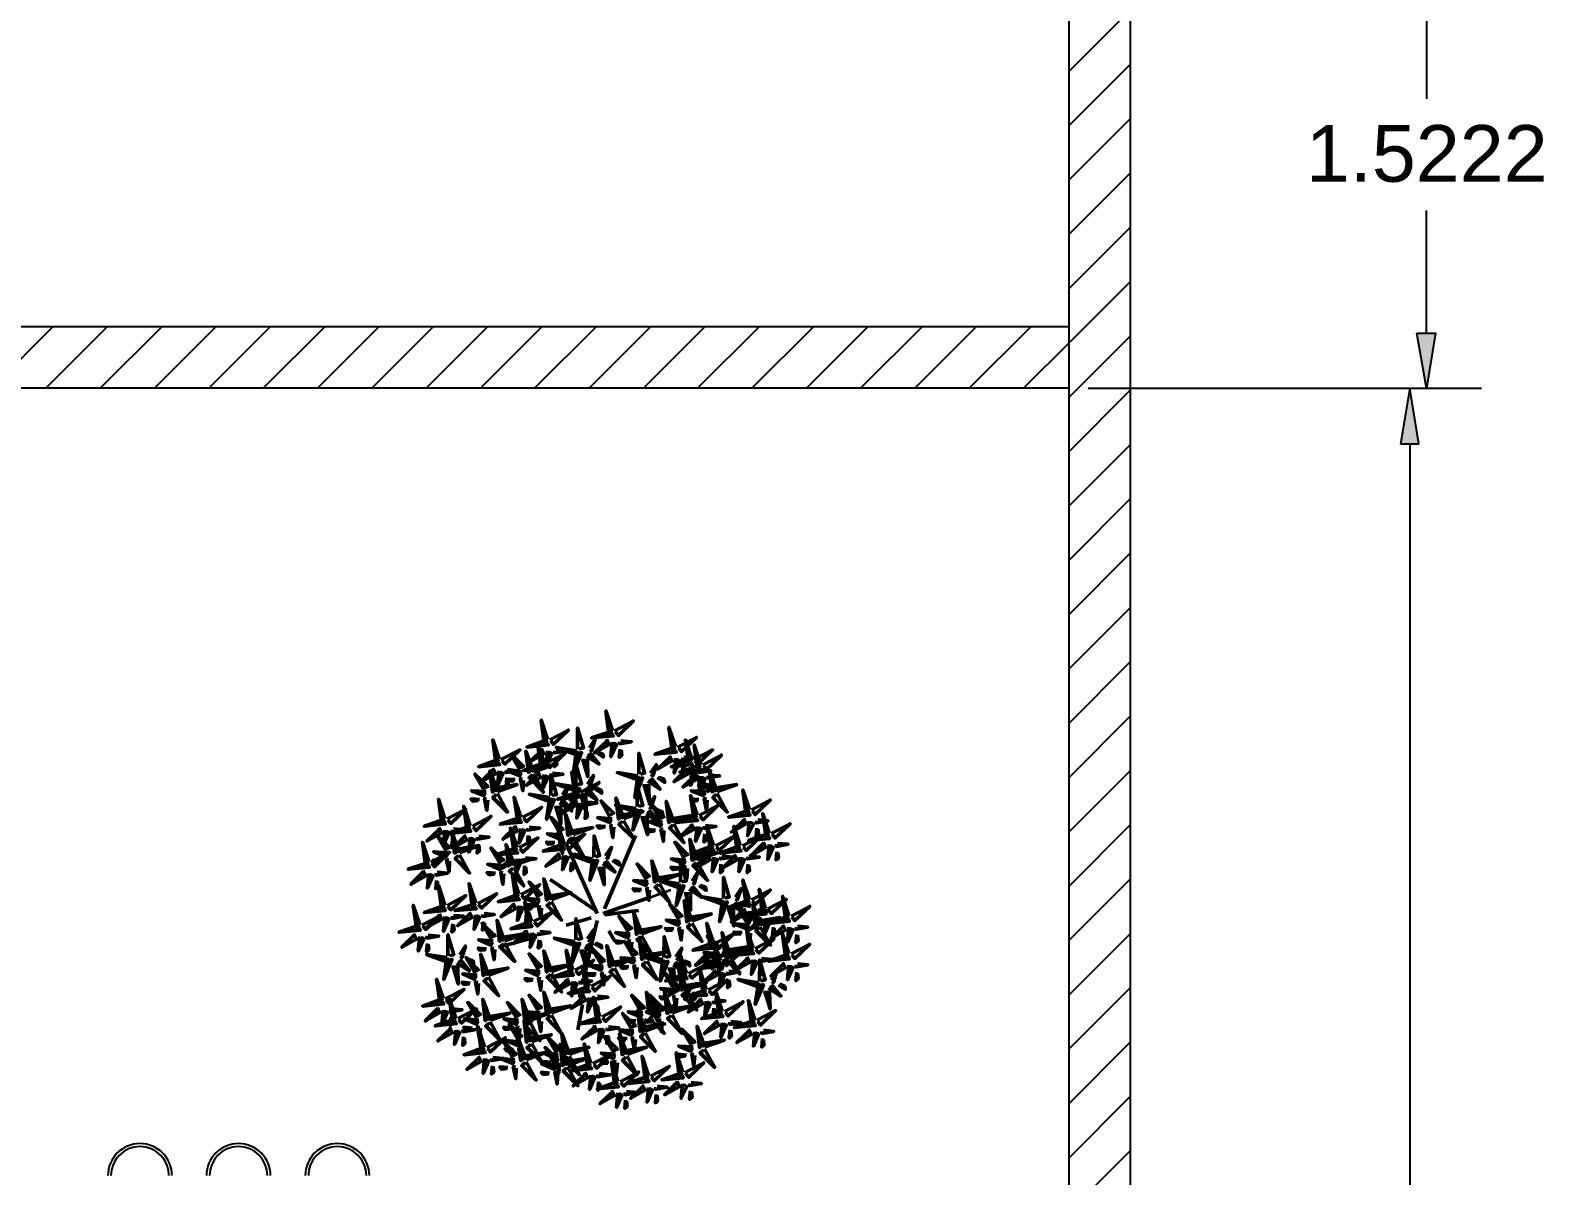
# Model space of a CAD drawing. Header units: millimetres. Extents: x 43 to 258, y 87 to 343.
# Drawn here: x 195.7 to 253.4, y 133.3 to 177 of the extents above; entities that cross this region are included whole.
import ezdxf

# ---------------------------------------------------------------- set-up
doc = ezdxf.new("R2010")
doc.units = ezdxf.units.MM
doc.header["$MEASUREMENT"] = 0
doc.layers.get('0').update_dxf_attribs({"linetype": 'CONTINUOUS'})
doc.styles.add('Arial$001H0', font='')
doc.styles.get('Arial$001H0').set_extended_font_data('Arial')

msp = doc.modelspace()

# ---------------------------------------------------------------- hatches: boundary and pattern name
at = {"true_color": 0x000006}
for points in [[(248.525, 165.439), (249.234, 165.439), (248.885, 163.333)], [(247.9, 161.216), (248.599, 161.216), (248.25, 163.333)]]:
    msp.add_hatch(color=0, dxfattribs=at).paths.add_polyline_path(points)

# ---------------------------------------------------------------- linework, layer by layer
at = {"color": 0, "linetype": 'Continuous', "lineweight": 25, "true_color": 0x000007}
for p, q in [((237.603, 87.461), (237.603, 315.849)), ((235.264, 157.215), (235.264, 181.155)), ((235.264, 175.419), (237.603, 177.758)), ((235.264, 173.344), (237.603, 175.694)), ((235.264, 171.281), (237.603, 173.62)), ((235.264, 169.206), (237.603, 171.545)), ((235.264, 167.132), (237.603, 169.481)), ((235.264, 165.671), (147.57, 165.671)), ((194.19, 163.333), (196.529, 165.671)), ((196.264, 163.333), (198.603, 165.671)), ((198.328, 163.333), (200.678, 165.671)), ((200.402, 163.333), (202.741, 165.671)), ((202.477, 163.333), (204.816, 165.671)), ((204.541, 163.333), (206.89, 165.671)), ((206.615, 163.333), (208.954, 165.671)), ((208.689, 163.333), (211.028, 165.671)), ((210.753, 163.333), (213.092, 165.671)), ((212.827, 163.333), (215.166, 165.671)), ((214.891, 163.333), (217.241, 165.671)), ((216.965, 163.333), (219.304, 165.671)), ((219.04, 163.333), (221.379, 165.671)), ((221.103, 163.333), (223.453, 165.671)), ((223.178, 163.333), (225.517, 165.671)), ((225.252, 163.333), (227.591, 165.671)), ((227.316, 163.333), (229.665, 165.671)), ((229.39, 163.333), (231.729, 165.671)), ((231.454, 163.333), (233.803, 165.671)), ((235.264, 162.994), (237.603, 165.333)), ((235.264, 163.333), (176.706, 163.333)), ((235.264, 89.8), (235.264, 163.587)), ((235.264, 160.92), (237.603, 163.269)), ((235.264, 158.856), (237.603, 161.195)), ((235.264, 156.781), (237.603, 159.131)), ((235.264, 154.718), (237.603, 157.057)), ((235.264, 152.643), (237.603, 154.982)), ((235.264, 150.569), (237.603, 152.919)), ((235.264, 148.505), (237.603, 150.844)), ((235.264, 146.431), (237.603, 148.77)), ((235.264, 144.357), (237.603, 146.706)), ((235.264, 142.293), (237.603, 144.632)), ((235.264, 140.219), (237.603, 142.557)), ((235.264, 138.155), (237.603, 140.494)), ((235.264, 136.08), (237.603, 138.419)), ((235.264, 134.006), (237.603, 136.356)), ((235.264, 131.942), (237.603, 134.281))]:
    msp.add_line(p, q, dxfattribs=at)
at = {"color": 0, "linetype": 'Continuous', "lineweight": 25, "true_color": 0x000006}
for p, q in [((248.885, 179.049), (248.885, 174.371)), ((248.885, 165.439), (248.885, 170.116)), ((235.994, 163.333), (250.356, 163.333)), ((235.994, 163.333), (250.991, 163.333)), ((248.25, 161.216), (248.25, 131.625))]:
    msp.add_line(p, q, dxfattribs=at)
at = {"color": 0, "linetype": 'Continuous', "lineweight": 50, "true_color": 0xdd6e00}
for p, q in [((217.272, 143.319), (216.098, 145.965)), ((217.558, 143.489), (218.743, 146.293)), ((217.219, 143.436), (215.484, 144.611)), ((217.505, 143.319), (219.304, 143.944)), ((217.05, 143.15), (216.098, 142.875)), ((217.558, 143.267), (218.849, 143.436)), ((217.272, 143.044), (216.775, 140.906)), ((217.727, 142.653), (217.95, 142.261)), ((214.976, 142.42), (213.515, 142.028)), ((216.711, 139.848), (216.542, 138.885))]:
    msp.add_line(p, q, dxfattribs=at)
at = {"color": 0, "linetype": 'Continuous', "lineweight": 35, "true_color": 0xdd6e00}
msp.add_line((219.304, 143.944), (220.087, 144.219), dxfattribs=at)
at = {"color": 0, "linetype": 'Continuous', "lineweight": 25, "true_color": 0x000007}
msp.add_lwpolyline([(237.603, 167.407), (235.264, 165.068), (233.528, 163.333)], dxfattribs=at)
at = {"color": 0, "linetype": 'Continuous', "lineweight": -2, "true_color": 0x000006}
for points in [[(248.525, 165.439), (249.234, 165.439), (248.885, 163.333)], [(247.9, 161.216), (248.599, 161.216), (248.25, 163.333)]]:
    msp.add_lwpolyline(points, close=True, dxfattribs=at)
at = {"color": 0, "linetype": 'Continuous', "lineweight": 50, "true_color": 0x5cb800}
for points in [[(215.388, 149.945), (215.145, 150.685), (215.261, 149.839)], [(217.865, 150.283), (217.611, 151.035), (217.727, 150.177)], [(220.267, 149.669), (220.013, 150.41), (220.13, 149.564)], [(215.251, 149.056), (215.007, 149.796), (215.124, 148.95)], [(216.489, 149.521), (215.717, 149.648), (216.521, 149.352)], [(220.881, 149.193), (220.638, 149.934), (220.754, 149.087)], [(221.23, 148.982), (220.976, 149.733), (221.093, 148.876)], [(214.859, 148.717), (215.59, 148.982), (214.743, 148.844)], [(216.415, 148.145), (215.642, 148.272), (216.457, 147.987)], [(216.553, 147.955), (216.309, 148.696), (216.426, 147.849)], [(218.817, 148.558), (218.045, 148.685), (218.86, 148.399)], [(214.362, 146.992), (214.108, 147.743), (214.235, 146.886)], [(215.463, 147.733), (214.69, 147.86), (215.494, 147.574)], [(221.093, 147.066), (220.839, 147.807), (220.955, 146.96)], [(221.855, 147.966), (222.596, 148.23), (221.749, 148.093)], [(223.083, 147.267), (222.829, 148.018), (222.945, 147.161)], [(218.754, 147.32), (217.981, 147.447), (218.786, 147.161)], [(218.288, 146.939), (219.029, 147.204), (218.182, 147.066)], [(223.834, 146.378), (223.591, 147.119), (223.707, 146.272)], [(216.013, 145.965), (215.759, 146.706), (215.875, 145.859)], [(216.362, 146.325), (217.103, 146.59), (216.256, 146.452)], [(220.214, 146.801), (220.945, 147.066), (220.098, 146.928)], [(221.707, 145.902), (221.453, 146.643), (221.58, 145.796)], [(222.733, 145.902), (222.49, 146.643), (222.606, 145.796)], [(217.103, 145.404), (216.33, 145.531), (217.145, 145.235)], [(221.103, 145.362), (221.844, 145.627), (220.998, 145.489)], [(214.288, 144.05), (214.044, 144.791), (214.161, 143.944)], [(219.664, 144.537), (220.394, 144.801), (219.548, 144.664)], [(220.405, 144.441), (219.632, 144.568), (220.437, 144.283)], [(223.083, 143.838), (222.829, 144.589), (222.945, 143.732)], [(223.696, 143.499), (223.453, 144.24), (223.569, 143.394)], [(214.775, 143.023), (214.521, 143.764), (214.637, 142.917)], [(215.537, 143.849), (216.277, 144.113), (215.431, 143.976)], [(222.045, 143.827), (221.273, 143.954), (222.088, 143.658)], [(224.585, 143.224), (224.342, 143.965), (224.458, 143.118)], [(220.892, 143.034), (221.633, 143.298), (220.786, 143.161)], [(223.506, 142.896), (224.247, 143.161), (223.4, 143.023)], [(213.759, 142.272), (214.489, 142.536), (213.642, 142.399)], [(218.976, 142.547), (219.706, 142.811), (218.86, 142.674)], [(221.707, 142.198), (221.453, 142.938), (221.58, 142.092)], [(223.22, 141.997), (222.966, 142.737), (223.083, 141.88)], [(224.585, 141.785), (224.342, 142.526), (224.458, 141.679)], [(221.982, 141.51), (221.728, 142.251), (221.855, 141.404)], [(222.342, 141.795), (223.072, 142.06), (222.225, 141.922)], [(215.537, 141.108), (216.277, 141.372), (215.431, 141.235)], [(216.352, 141.171), (216.098, 141.912), (216.225, 141.065)], [(217.95, 141.319), (218.68, 141.584), (217.833, 141.446)], [(219.781, 141.563), (219.008, 141.69), (219.823, 141.404)], [(219.177, 141.594), (219.918, 141.859), (219.071, 141.721)], [(220.68, 141.033), (220.426, 141.774), (220.543, 140.928)], [(216.965, 140.547), (216.722, 141.298), (216.838, 140.441)], [(221.432, 140.42), (221.188, 141.16), (221.305, 140.303)], [(223.421, 140.674), (222.649, 140.801), (223.453, 140.504)], [(220.691, 140.42), (221.432, 140.684), (220.585, 140.557)], [(222.045, 139.594), (221.802, 140.335), (221.918, 139.488)], [(219.452, 139.531), (220.193, 139.795), (219.347, 139.658)], [(220.14, 139.531), (220.881, 139.795), (220.035, 139.658)], [(223.284, 139.245), (223.04, 139.996), (223.157, 139.139)], [(219.114, 138.843), (219.844, 139.107), (218.997, 138.98)]]:
    msp.add_lwpolyline(points, close=True, dxfattribs=at)
for points in [[(217.939, 150.283), (218.659, 150.654), (218.087, 150.103), (217.971, 150.241)], [(215.473, 149.934), (216.182, 150.304), (215.611, 149.765), (215.505, 149.892)], [(216.531, 149.585), (216.531, 150.389), (216.754, 149.627), (216.584, 149.595)], [(217.738, 150.262), (217.886, 150.082), (217.071, 150.008), (217.696, 150.22)], [(220.341, 149.659), (221.061, 150.029), (220.49, 149.49), (220.384, 149.617)], [(213.61, 149.183), (214.33, 149.553), (213.759, 149.013), (213.653, 149.14)], [(214.828, 148.844), (214.658, 148.696), (214.552, 149.5), (214.785, 148.886)], [(215.272, 149.913), (215.41, 149.744), (214.605, 149.659), (215.219, 149.881)], [(215.156, 149.606), (215.261, 149.405), (214.711, 149.098), (215.198, 149.564)], [(215.388, 149.511), (215.336, 148.95), (215.537, 149.415), (215.42, 149.468)], [(215.717, 149.553), (216.108, 149.521), (215.664, 149.437), (215.664, 149.521)], [(216.457, 149.394), (216.68, 149.447), (216.373, 148.696), (216.468, 149.341)], [(216.987, 149.627), (217.198, 149.955), (217.061, 149.521), (216.997, 149.564)], [(217.632, 149.955), (217.727, 149.744), (217.177, 149.437), (217.664, 149.913)], [(217.251, 149.447), (217.516, 149.278), (217.495, 149.384), (217.304, 149.458)], [(217.854, 149.849), (217.801, 149.299), (218.013, 149.754), (217.897, 149.807)], [(218.151, 149.585), (218.119, 149.267), (218.214, 149.341), (218.193, 149.542)], [(218.182, 149.902), (218.574, 149.86), (218.13, 149.786), (218.14, 149.86)], [(218.87, 148.622), (218.87, 149.426), (219.082, 148.675), (218.923, 148.632)], [(220.14, 149.648), (220.289, 149.468), (219.484, 149.384), (220.098, 149.606)], [(220.966, 149.183), (221.675, 149.553), (221.103, 149.013), (220.998, 149.14)], [(213.304, 148.855), (213.409, 148.643), (212.859, 148.336), (213.335, 148.812)], [(214.51, 148.95), (214.309, 148.844), (213.991, 149.384), (214.468, 148.907)], [(215.134, 149.024), (215.272, 148.855), (214.468, 148.77), (215.082, 148.992)], [(215.336, 149.045), (216.045, 149.415), (215.473, 148.876), (215.367, 149.003)], [(215.685, 149.236), (215.653, 148.918), (215.738, 148.992), (215.717, 149.193)], [(216.468, 148.209), (216.468, 149.013), (216.68, 148.262), (216.521, 148.23)], [(216.68, 149.161), (216.912, 149.151), (216.923, 148.526), (216.733, 149.172)], [(216.881, 149.31), (217.346, 149.013), (217.029, 149.405), (216.934, 149.32)], [(219.315, 148.664), (219.537, 148.992), (219.4, 148.569), (219.325, 148.611)], [(220.035, 149.331), (220.13, 149.13), (219.579, 148.823), (220.066, 149.288)], [(220.765, 149.161), (220.902, 148.992), (220.098, 148.907), (220.712, 149.13)], [(220.648, 148.855), (220.754, 148.643), (220.204, 148.336), (220.691, 148.812)], [(220.267, 149.236), (220.214, 148.675), (220.416, 149.14), (220.299, 149.193)], [(221.103, 148.96), (221.241, 148.78), (220.437, 148.706), (221.061, 148.918)], [(220.553, 148.96), (220.521, 148.653), (220.617, 148.717), (220.595, 148.918)], [(220.585, 149.278), (220.976, 149.246), (220.532, 149.161), (220.543, 149.246)], [(221.305, 148.982), (222.014, 149.352), (221.442, 148.802), (221.336, 148.939)], [(213.452, 148.093), (213.282, 147.944), (213.187, 148.749), (213.42, 148.135)], [(213.536, 148.749), (213.483, 148.198), (213.685, 148.653), (213.568, 148.706)], [(213.833, 148.484), (213.801, 148.167), (213.886, 148.241), (213.864, 148.442)], [(213.854, 148.802), (214.256, 148.759), (213.812, 148.685), (213.812, 148.77)], [(214.15, 148.421), (213.843, 148.442), (213.907, 148.357), (214.108, 148.378)], [(214.415, 148.717), (213.864, 148.759), (214.33, 148.558), (214.372, 148.675)], [(214.468, 148.389), (214.447, 147.997), (214.351, 148.442), (214.436, 148.431)], [(215.018, 148.717), (215.124, 148.505), (214.574, 148.198), (215.06, 148.675)], [(214.849, 148.643), (215.23, 147.934), (214.679, 148.495), (214.806, 148.601)], [(215.251, 148.611), (215.198, 148.061), (215.399, 148.516), (215.283, 148.569)], [(215.505, 147.807), (215.505, 148.611), (215.727, 147.849), (215.558, 147.817)], [(215.547, 148.347), (215.515, 148.029), (215.6, 148.103), (215.579, 148.304)], [(215.579, 148.664), (215.971, 148.622), (215.526, 148.548), (215.526, 148.632)], [(216.637, 147.944), (217.346, 148.315), (216.775, 147.775), (216.669, 147.902)], [(216.912, 148.251), (217.135, 148.579), (216.997, 148.156), (216.923, 148.198)], [(218.786, 148.442), (219.008, 148.484), (218.712, 147.733), (218.807, 148.378)], [(219.209, 148.357), (219.675, 148.05), (219.368, 148.442), (219.262, 148.368)], [(219.579, 148.495), (219.855, 148.315), (219.823, 148.431), (219.643, 148.505)], [(220.998, 148.653), (221.093, 148.442), (220.543, 148.135), (221.029, 148.601)], [(220.881, 148.749), (220.828, 148.198), (221.029, 148.653), (220.913, 148.706)], [(221.516, 148.188), (221.305, 148.093), (220.998, 148.632), (221.474, 148.156)], [(221.178, 148.484), (221.146, 148.167), (221.23, 148.241), (221.209, 148.442)], [(221.199, 148.802), (221.601, 148.759), (221.156, 148.685), (221.156, 148.77)], [(221.22, 148.548), (221.167, 147.997), (221.379, 148.452), (221.262, 148.505)], [(221.516, 148.283), (221.484, 147.966), (221.569, 148.029), (221.548, 148.241)], [(221.548, 148.59), (221.94, 148.558), (221.495, 148.484), (221.506, 148.558)], [(221.823, 148.093), (221.654, 147.944), (221.559, 148.749), (221.791, 148.135)], [(213.039, 147.966), (212.489, 147.997), (212.954, 147.807), (212.997, 147.923)], [(213.473, 147.891), (213.864, 147.182), (213.304, 147.743), (213.431, 147.849)], [(216.436, 147.934), (216.574, 147.754), (215.769, 147.669), (216.394, 147.891)], [(215.949, 147.839), (216.172, 148.177), (216.034, 147.743), (215.96, 147.786)], [(216.383, 148.029), (216.606, 148.071), (216.309, 147.32), (216.404, 147.976)], [(216.606, 147.786), (216.838, 147.775), (216.86, 147.151), (216.669, 147.796)], [(216.807, 147.944), (217.272, 147.637), (216.965, 148.029), (216.86, 147.955)], [(217.177, 148.082), (217.452, 147.902), (217.42, 148.018), (217.241, 148.093)], [(218.257, 147.055), (218.087, 146.918), (217.992, 147.722), (218.225, 147.108)], [(218.796, 147.394), (218.796, 148.198), (219.019, 147.436), (218.849, 147.405)], [(219.008, 148.198), (219.241, 148.188), (219.262, 147.563), (219.071, 148.209)], [(219.251, 147.426), (219.463, 147.764), (219.325, 147.331), (219.262, 147.373)], [(221.421, 147.966), (220.86, 147.997), (221.326, 147.807), (221.379, 147.923)], [(221.855, 147.891), (222.236, 147.182), (221.686, 147.743), (221.813, 147.849)], [(213.102, 147.637), (213.071, 147.246), (212.986, 147.69), (213.06, 147.68)], [(214.436, 146.992), (215.156, 147.362), (214.584, 146.812), (214.478, 146.95)], [(215.431, 147.616), (215.642, 147.659), (215.346, 146.907), (215.441, 147.563)], [(215.653, 147.373), (215.886, 147.362), (215.896, 146.738), (215.706, 147.383)], [(215.844, 147.532), (216.309, 147.225), (216.002, 147.616), (215.896, 147.542)], [(216.33, 147.616), (216.426, 147.415), (215.875, 147.108), (216.362, 147.574)], [(216.225, 147.669), (216.489, 147.489), (216.468, 147.606), (216.277, 147.68)], [(216.553, 147.521), (216.5, 146.96), (216.701, 147.426), (216.595, 147.479)], [(216.849, 147.246), (216.817, 146.939), (216.902, 147.002), (216.881, 147.204)], [(216.881, 147.563), (217.272, 147.532), (216.828, 147.447), (216.838, 147.532)], [(217.95, 147.161), (217.738, 147.055), (217.42, 147.606), (217.907, 147.129)], [(218.722, 147.204), (218.944, 147.246), (218.638, 146.494), (218.733, 147.151)], [(219.146, 147.119), (219.611, 146.812), (219.294, 147.214), (219.198, 147.129)], [(219.865, 147.024), (219.664, 146.918), (219.347, 147.468), (219.823, 146.992)], [(219.516, 147.256), (219.781, 147.087), (219.759, 147.193), (219.569, 147.267)], [(220.183, 146.928), (220.013, 146.78), (219.908, 147.585), (220.14, 146.971)], [(221.156, 147.659), (220.839, 147.68), (220.913, 147.595), (221.114, 147.627)], [(221.167, 147.055), (221.876, 147.426), (221.315, 146.886), (221.199, 147.013)], [(221.474, 147.637), (221.442, 147.246), (221.357, 147.69), (221.442, 147.68)], [(222.956, 147.246), (223.104, 147.066), (222.289, 146.992), (222.913, 147.204)], [(223.157, 147.267), (223.876, 147.637), (223.305, 147.087), (223.199, 147.225)], [(212.52, 146.643), (213.229, 147.013), (212.658, 146.473), (212.552, 146.6)], [(214.235, 146.971), (214.383, 146.791), (213.579, 146.717), (214.193, 146.928)], [(214.129, 146.664), (214.224, 146.452), (213.685, 146.145), (214.161, 146.621)], [(214.362, 146.558), (214.309, 146.008), (214.51, 146.463), (214.394, 146.516)], [(214.679, 146.611), (215.082, 146.569), (214.626, 146.494), (214.637, 146.569)], [(216.023, 146.547), (215.822, 146.442), (215.505, 146.981), (215.981, 146.505)], [(216.33, 146.442), (216.161, 146.293), (216.066, 147.098), (216.299, 146.484)], [(217.59, 146.632), (217.272, 146.653), (217.346, 146.569), (217.547, 146.6)], [(217.854, 146.928), (217.293, 146.971), (217.759, 146.78), (217.801, 146.897)], [(217.907, 146.611), (217.876, 146.209), (217.791, 146.653), (217.865, 146.653)], [(218.278, 146.854), (218.669, 146.156), (218.108, 146.717), (218.235, 146.823)], [(218.944, 146.96), (219.177, 146.96), (219.198, 146.325), (218.997, 146.971)], [(219.77, 146.791), (219.22, 146.833), (219.685, 146.643), (219.728, 146.759)], [(220.204, 146.727), (220.585, 146.018), (220.035, 146.579), (220.162, 146.685)], [(220.966, 147.034), (221.103, 146.865), (220.299, 146.78), (220.924, 147.002)], [(220.86, 146.727), (220.955, 146.516), (220.405, 146.209), (220.892, 146.685)], [(221.082, 146.632), (221.029, 146.071), (221.241, 146.537), (221.125, 146.579)], [(221.41, 146.674), (221.802, 146.632), (221.357, 146.558), (221.368, 146.643)], [(222.85, 146.939), (222.945, 146.727), (222.395, 146.42), (222.881, 146.886)], [(223.072, 146.833), (223.019, 146.283), (223.231, 146.738), (223.114, 146.791)], [(223.368, 146.569), (223.337, 146.251), (223.432, 146.325), (223.411, 146.526)], [(223.4, 146.886), (223.792, 146.844), (223.347, 146.77), (223.358, 146.844)], [(223.908, 146.367), (224.628, 146.738), (224.056, 146.198), (223.95, 146.325)], [(212.764, 146.262), (213.155, 146.23), (212.711, 146.145), (212.711, 146.23)], [(214.648, 146.293), (214.626, 145.976), (214.711, 146.05), (214.69, 146.251)], [(215.664, 146.018), (215.346, 146.039), (215.42, 145.955), (215.621, 145.976)], [(215.928, 146.315), (215.378, 146.357), (215.833, 146.166), (215.886, 146.283)], [(215.981, 145.997), (215.949, 145.595), (215.865, 146.039), (215.949, 146.039)], [(216.087, 145.965), (216.796, 146.336), (216.225, 145.785), (216.119, 145.912)], [(216.362, 146.24), (216.743, 145.531), (216.193, 146.092), (216.32, 146.209)], [(217.145, 145.468), (217.156, 146.272), (217.368, 145.521), (217.209, 145.478)], [(219.505, 146.494), (219.188, 146.516), (219.262, 146.431), (219.463, 146.463)], [(219.823, 146.473), (219.802, 146.071), (219.706, 146.516), (219.791, 146.516)], [(220.765, 145.584), (220.553, 145.478), (220.236, 146.029), (220.722, 145.553)], [(221.072, 145.478), (220.902, 145.341), (220.807, 146.145), (221.04, 145.521)], [(221.379, 146.357), (221.347, 146.039), (221.432, 146.113), (221.41, 146.315)], [(221.781, 145.891), (222.5, 146.262), (221.929, 145.722), (221.823, 145.849)], [(222.818, 145.891), (223.527, 146.262), (222.956, 145.722), (222.85, 145.849)], [(223.707, 146.357), (223.855, 146.177), (223.051, 146.092), (223.665, 146.315)], [(223.601, 146.039), (223.707, 145.838), (223.157, 145.531), (223.633, 145.997)], [(224.151, 145.986), (224.554, 145.955), (224.109, 145.87), (224.109, 145.955)], [(213.759, 145.383), (213.547, 145.277), (213.229, 145.817), (213.716, 145.341)], [(215.886, 145.944), (216.023, 145.764), (215.219, 145.69), (215.844, 145.902)], [(216.33, 145.574), (216.722, 145.542), (216.277, 145.468), (216.288, 145.542)], [(217.6, 145.51), (217.823, 145.838), (217.674, 145.415), (217.611, 145.457)], [(220.659, 145.351), (220.109, 145.394), (220.574, 145.203), (220.617, 145.32)], [(221.58, 145.87), (221.728, 145.701), (220.924, 145.616), (221.537, 145.838)], [(221.474, 145.563), (221.569, 145.351), (221.029, 145.045), (221.506, 145.521)], [(221.707, 145.457), (221.654, 144.907), (221.855, 145.362), (221.738, 145.415)], [(222.617, 145.87), (222.754, 145.701), (221.95, 145.616), (222.575, 145.838)], [(222.024, 145.51), (222.426, 145.468), (221.982, 145.394), (221.982, 145.478)], [(222.5, 145.563), (222.606, 145.351), (222.056, 145.045), (222.543, 145.521)], [(222.733, 145.457), (222.68, 144.907), (222.881, 145.362), (222.765, 145.415)], [(223.061, 145.51), (223.453, 145.468), (223.008, 145.394), (223.019, 145.478)], [(223.834, 145.944), (223.781, 145.383), (223.982, 145.849), (223.866, 145.902)], [(224.13, 145.669), (224.099, 145.362), (224.183, 145.426), (224.162, 145.627)], [(213.399, 144.854), (213.081, 144.875), (213.155, 144.791), (213.356, 144.812)], [(213.663, 145.15), (213.102, 145.193), (213.568, 144.992), (213.621, 145.108)], [(213.716, 144.822), (213.685, 144.431), (213.6, 144.875), (213.685, 144.865)], [(216.299, 145.267), (216.267, 144.949), (216.352, 145.013), (216.33, 145.214)], [(217.071, 145.288), (217.293, 145.33), (216.997, 144.579), (217.082, 145.224)], [(217.293, 145.045), (217.526, 145.034), (217.547, 144.41), (217.357, 145.055)], [(217.495, 145.203), (217.96, 144.896), (217.643, 145.288), (217.547, 145.214)], [(217.865, 145.341), (218.13, 145.161), (218.108, 145.267), (217.918, 145.351)], [(219.315, 144.759), (219.114, 144.664), (218.796, 145.203), (219.273, 144.727)], [(219.632, 144.664), (219.463, 144.515), (219.357, 145.32), (219.59, 144.706)], [(220.405, 145.055), (220.087, 145.076), (220.162, 144.992), (220.363, 145.023)], [(220.447, 144.515), (220.447, 145.32), (220.67, 144.558), (220.5, 144.526)], [(220.722, 145.034), (220.691, 144.632), (220.606, 145.076), (220.68, 145.076)], [(220.892, 144.547), (221.114, 144.886), (220.976, 144.452), (220.913, 144.494)], [(221.093, 145.277), (221.484, 144.579), (220.924, 145.14), (221.051, 145.246)], [(221.992, 145.193), (221.971, 144.875), (222.056, 144.949), (222.035, 145.15)], [(223.03, 145.193), (222.998, 144.875), (223.083, 144.949), (223.061, 145.15)], [(214.372, 144.039), (215.082, 144.41), (214.51, 143.87), (214.404, 143.997)], [(215.198, 144.081), (214.997, 143.976), (214.679, 144.515), (215.156, 144.039)], [(215.515, 143.976), (215.346, 143.827), (215.24, 144.632), (215.473, 144.018)], [(218.966, 144.23), (218.648, 144.261), (218.722, 144.177), (218.923, 144.198)], [(219.22, 144.537), (218.669, 144.568), (219.135, 144.378), (219.177, 144.494)], [(219.273, 144.208), (219.251, 143.817), (219.167, 144.261), (219.241, 144.251)], [(219.654, 144.462), (220.035, 143.753), (219.484, 144.314), (219.611, 144.42)], [(220.373, 144.325), (220.585, 144.367), (220.289, 143.616), (220.384, 144.272)], [(220.786, 144.24), (221.252, 143.933), (220.945, 144.325), (220.839, 144.251)], [(221.167, 144.378), (221.432, 144.198), (221.41, 144.314), (221.22, 144.388)], [(222.088, 143.891), (222.098, 144.695), (222.31, 143.944), (222.151, 143.902)], [(222.543, 143.933), (222.765, 144.261), (222.617, 143.838), (222.553, 143.88)], [(214.171, 144.018), (214.309, 143.849), (213.505, 143.764), (214.129, 143.986)], [(215.103, 143.849), (214.552, 143.891), (215.007, 143.69), (215.06, 143.806)], [(214.616, 143.658), (215.007, 143.616), (214.563, 143.542), (214.574, 143.626)], [(220.553, 143.256), (220.352, 143.15), (220.035, 143.69), (220.511, 143.214)], [(220.595, 144.081), (220.828, 144.071), (220.839, 143.446), (220.648, 144.092)], [(220.871, 143.15), (220.691, 143.002), (220.595, 143.806), (220.828, 143.192)], [(222.014, 143.711), (222.236, 143.753), (221.94, 143.002), (222.024, 143.648)], [(222.956, 143.817), (223.104, 143.637), (222.289, 143.563), (222.913, 143.775)], [(222.437, 143.626), (222.903, 143.319), (222.585, 143.711), (222.49, 143.637)], [(222.807, 143.753), (223.072, 143.584), (223.051, 143.69), (222.86, 143.775)], [(223.157, 143.838), (223.876, 144.208), (223.305, 143.658), (223.199, 143.796)], [(223.474, 143.013), (223.305, 142.864), (223.21, 143.669), (223.442, 143.055)], [(223.781, 143.489), (224.49, 143.859), (223.919, 143.319), (223.813, 143.446)], [(214.288, 143.605), (214.235, 143.055), (214.436, 143.521), (214.33, 143.563)], [(214.838, 143.552), (214.521, 143.573), (214.595, 143.489), (214.796, 143.51)], [(214.584, 143.341), (214.552, 143.023), (214.637, 143.097), (214.616, 143.298)], [(214.849, 143.013), (215.568, 143.383), (214.997, 142.843), (214.891, 142.97)], [(216.468, 142.314), (216.468, 143.118), (216.68, 142.367), (216.521, 142.325)], [(218.638, 142.78), (218.426, 142.674), (218.108, 143.214), (218.595, 142.737)], [(218.944, 142.674), (218.775, 142.526), (218.68, 143.33), (218.913, 142.716)], [(222.236, 143.468), (222.469, 143.457), (222.49, 142.833), (222.299, 143.478)], [(222.85, 143.51), (222.945, 143.298), (222.395, 142.991), (222.881, 143.468)], [(223.167, 143.118), (222.956, 143.013), (222.638, 143.552), (223.125, 143.087)], [(223.569, 143.468), (223.718, 143.298), (222.913, 143.214), (223.527, 143.436)], [(223.072, 143.404), (223.019, 142.854), (223.231, 143.309), (223.114, 143.362)], [(223.464, 143.161), (223.569, 142.949), (223.019, 142.653), (223.506, 143.118)], [(223.368, 143.14), (223.337, 142.822), (223.432, 142.896), (223.411, 143.097)], [(223.4, 143.457), (223.792, 143.415), (223.347, 143.341), (223.358, 143.415)], [(224.469, 143.203), (224.607, 143.023), (223.802, 142.938), (224.427, 143.161)], [(224.014, 143.108), (224.416, 143.076), (223.972, 142.991), (223.972, 143.076)], [(224.67, 143.214), (225.379, 143.584), (224.808, 143.044), (224.702, 143.171)], [(214.648, 142.991), (214.796, 142.822), (213.991, 142.737), (214.605, 142.96)], [(214.542, 142.684), (214.637, 142.473), (214.097, 142.166), (214.574, 142.642)], [(214.775, 142.579), (214.722, 142.028), (214.923, 142.483), (214.806, 142.536)], [(215.092, 142.632), (215.484, 142.589), (215.039, 142.515), (215.05, 142.589)], [(216.912, 142.356), (217.135, 142.684), (216.997, 142.261), (216.923, 142.303)], [(218.532, 142.547), (217.981, 142.589), (218.447, 142.388), (218.489, 142.505)], [(220.193, 142.727), (219.876, 142.748), (219.95, 142.663), (220.151, 142.684)], [(220.458, 143.023), (219.908, 143.065), (220.363, 142.875), (220.416, 142.991)], [(220.511, 142.706), (220.479, 142.303), (220.394, 142.748), (220.479, 142.748)], [(220.892, 142.949), (221.273, 142.251), (220.722, 142.801), (220.849, 142.917)], [(221.781, 142.187), (222.5, 142.557), (221.929, 142.018), (221.823, 142.145)], [(222.31, 141.922), (222.141, 141.774), (222.035, 142.579), (222.268, 141.965)], [(222.807, 142.589), (222.49, 142.61), (222.564, 142.526), (222.765, 142.547)], [(223.072, 142.886), (222.511, 142.928), (222.977, 142.737), (223.03, 142.854)], [(223.125, 142.568), (223.093, 142.166), (223.008, 142.61), (223.083, 142.61)], [(223.495, 142.811), (223.887, 142.113), (223.326, 142.663), (223.453, 142.78)], [(223.696, 143.065), (223.643, 142.505), (223.845, 142.97), (223.728, 143.023)], [(224.353, 142.886), (224.458, 142.684), (223.908, 142.378), (224.395, 142.843)], [(223.993, 142.79), (223.961, 142.473), (224.046, 142.547), (224.024, 142.748)], [(224.585, 142.79), (224.532, 142.229), (224.734, 142.695), (224.628, 142.748)], [(224.882, 142.515), (224.85, 142.208), (224.935, 142.272), (224.913, 142.473)], [(224.913, 142.833), (225.305, 142.801), (224.861, 142.716), (224.871, 142.801)], [(215.06, 142.314), (215.029, 141.997), (215.124, 142.071), (215.103, 142.272)], [(216.383, 142.134), (216.606, 142.176), (216.309, 141.425), (216.404, 142.071)], [(216.807, 142.049), (217.272, 141.743), (216.965, 142.134), (216.86, 142.06)], [(217.6, 141.541), (217.399, 141.436), (217.082, 141.975), (217.558, 141.499)], [(217.177, 142.176), (217.452, 142.007), (217.42, 142.113), (217.241, 142.198)], [(217.918, 141.436), (217.749, 141.287), (217.643, 142.092), (217.876, 141.478)], [(218.278, 142.24), (217.96, 142.272), (218.034, 142.187), (218.235, 142.208)], [(218.839, 141.817), (218.627, 141.711), (218.32, 142.251), (218.796, 141.774)], [(218.595, 142.219), (218.563, 141.827), (218.479, 142.272), (218.553, 142.261)], [(218.966, 142.473), (219.357, 141.764), (218.796, 142.325), (218.923, 142.43)], [(219.146, 141.711), (218.976, 141.563), (218.881, 142.367), (219.114, 141.753)], [(219.823, 141.637), (219.833, 142.43), (220.045, 141.679), (219.886, 141.647)], [(220.278, 141.668), (220.5, 141.997), (220.352, 141.573), (220.289, 141.616)], [(221.58, 142.166), (221.728, 141.997), (220.924, 141.912), (221.537, 142.134)], [(221.992, 142.018), (221.791, 141.912), (221.474, 142.462), (221.95, 141.986)], [(223.093, 141.965), (223.241, 141.785), (222.426, 141.711), (223.051, 141.933)], [(223.294, 141.986), (224.014, 142.356), (223.442, 141.806), (223.326, 141.944)], [(224.67, 141.774), (225.379, 142.145), (224.808, 141.605), (224.702, 141.732)], [(215.198, 141.34), (214.997, 141.235), (214.679, 141.774), (215.156, 141.298)], [(215.515, 141.235), (215.346, 141.086), (215.24, 141.891), (215.473, 141.277)], [(216.426, 141.16), (217.145, 141.531), (216.574, 140.991), (216.468, 141.118)], [(216.606, 141.891), (216.838, 141.88), (216.86, 141.256), (216.669, 141.901)], [(217.505, 141.309), (216.955, 141.351), (217.41, 141.16), (217.463, 141.277)], [(218.743, 141.584), (218.182, 141.626), (218.648, 141.436), (218.701, 141.552)], [(219.749, 141.446), (219.971, 141.489), (219.675, 140.737), (219.759, 141.393)], [(220.172, 141.362), (220.638, 141.055), (220.32, 141.446), (220.225, 141.372)], [(220.543, 141.499), (220.807, 141.319), (220.786, 141.436), (220.595, 141.51)], [(220.754, 141.023), (221.474, 141.393), (220.902, 140.854), (220.786, 140.981)], [(221.474, 141.859), (221.569, 141.647), (221.029, 141.34), (221.506, 141.817)], [(221.855, 141.489), (222.003, 141.309), (221.199, 141.224), (221.813, 141.446)], [(221.643, 141.489), (221.326, 141.51), (221.389, 141.425), (221.59, 141.457)], [(221.897, 141.785), (221.347, 141.827), (221.813, 141.637), (221.855, 141.753)], [(221.707, 141.764), (221.654, 141.203), (221.855, 141.668), (221.738, 141.711)], [(221.95, 141.467), (221.929, 141.065), (221.844, 141.51), (221.918, 141.51)], [(221.992, 141.489), (221.971, 141.171), (222.056, 141.245), (222.035, 141.446)], [(222.024, 141.806), (222.426, 141.764), (221.982, 141.69), (221.982, 141.774)], [(222.056, 141.499), (222.776, 141.87), (222.204, 141.33), (222.098, 141.457)], [(222.331, 141.721), (222.712, 141.012), (222.162, 141.573), (222.289, 141.679)], [(222.987, 141.658), (223.083, 141.446), (222.532, 141.139), (223.019, 141.616)], [(223.21, 141.552), (223.157, 141.002), (223.368, 141.457), (223.252, 141.51)], [(223.464, 140.737), (223.474, 141.541), (223.686, 140.79), (223.516, 140.748)], [(223.538, 141.605), (223.929, 141.563), (223.485, 141.489), (223.495, 141.563)], [(224.469, 141.753), (224.607, 141.584), (223.802, 141.499), (224.427, 141.721)], [(224.353, 141.446), (224.458, 141.245), (223.908, 140.938), (224.395, 141.404)], [(224.585, 141.351), (224.532, 140.79), (224.734, 141.256), (224.628, 141.309)], [(224.913, 141.393), (225.305, 141.362), (224.861, 141.277), (224.871, 141.362)], [(215.103, 141.108), (214.552, 141.15), (215.007, 140.949), (215.06, 141.065)], [(216.225, 141.139), (216.373, 140.97), (215.568, 140.885), (216.182, 141.108)], [(216.669, 140.779), (217.071, 140.737), (216.627, 140.663), (216.627, 140.748)], [(217.241, 141.012), (216.923, 141.033), (216.997, 140.949), (217.198, 140.97)], [(217.05, 140.547), (217.759, 140.917), (217.188, 140.367), (217.082, 140.504)], [(217.558, 140.991), (217.526, 140.589), (217.442, 141.033), (217.526, 141.033)], [(217.939, 141.235), (218.32, 140.536), (217.77, 141.086), (217.897, 141.203)], [(218.479, 141.287), (218.161, 141.309), (218.235, 141.224), (218.436, 141.245)], [(220.352, 140.652), (220.14, 140.547), (219.823, 141.086), (220.31, 140.61)], [(220.553, 141.002), (220.701, 140.832), (219.886, 140.748), (220.511, 140.97)], [(219.971, 141.203), (220.204, 141.192), (220.225, 140.568), (220.035, 141.213)], [(220.659, 140.547), (220.49, 140.398), (220.394, 141.203), (220.627, 140.589)], [(221.749, 141.171), (221.844, 140.97), (221.305, 140.663), (221.781, 141.129)], [(221.506, 140.409), (222.225, 140.779), (221.654, 140.229), (221.548, 140.367)], [(221.982, 141.076), (221.929, 140.515), (222.13, 140.981), (222.014, 141.033)], [(222.299, 141.118), (222.702, 141.086), (222.246, 141.002), (222.257, 141.086)], [(222.268, 140.801), (222.246, 140.494), (222.331, 140.557), (222.31, 140.758)], [(223.506, 141.287), (223.474, 140.97), (223.569, 141.044), (223.548, 141.245)], [(223.919, 140.779), (224.13, 141.108), (223.993, 140.684), (223.929, 140.727)], [(224.882, 141.076), (224.85, 140.758), (224.935, 140.832), (224.913, 141.033)], [(216.637, 140.462), (216.616, 140.144), (216.701, 140.219), (216.68, 140.42)], [(219.114, 139.753), (218.902, 139.658), (218.585, 140.197), (219.071, 139.721)], [(219.421, 139.658), (219.251, 139.509), (219.156, 140.314), (219.389, 139.7)], [(220.257, 140.42), (219.696, 140.462), (220.162, 140.261), (220.214, 140.377)], [(220.109, 139.658), (219.939, 139.509), (219.844, 140.314), (220.077, 139.7)], [(220.447, 140.695), (220.543, 140.483), (219.992, 140.176), (220.479, 140.652)], [(220.68, 140.346), (221.072, 139.636), (220.511, 140.197), (220.638, 140.314)], [(220.67, 140.589), (220.617, 140.039), (220.828, 140.494), (220.712, 140.547)], [(221.305, 140.388), (221.453, 140.208), (220.648, 140.134), (221.262, 140.346)], [(220.966, 140.324), (220.934, 140.007), (221.019, 140.081), (221.008, 140.282)], [(220.998, 140.642), (221.389, 140.6), (220.945, 140.525), (220.955, 140.61)], [(223.389, 140.557), (223.612, 140.6), (223.305, 139.848), (223.4, 140.494)], [(223.612, 140.314), (223.845, 140.303), (223.866, 139.679), (223.665, 140.324)], [(223.813, 140.473), (224.278, 140.166), (223.961, 140.557), (223.866, 140.483)], [(224.183, 140.6), (224.448, 140.43), (224.427, 140.536), (224.236, 140.621)], [(216.965, 140.113), (216.912, 139.562), (217.114, 140.017), (217.008, 140.07)], [(217.262, 139.848), (217.23, 139.531), (217.315, 139.605), (217.293, 139.806)], [(217.293, 140.166), (217.685, 140.123), (217.241, 140.049), (217.251, 140.123)], [(219.082, 138.97), (218.913, 138.822), (218.817, 139.626), (219.04, 139.012)], [(219.992, 140.123), (219.675, 140.144), (219.749, 140.06), (219.95, 140.081)], [(220.31, 140.092), (220.278, 139.7), (220.193, 140.144), (220.267, 140.134)], [(221.199, 140.081), (221.305, 139.869), (220.754, 139.562), (221.23, 140.039)], [(221.432, 139.975), (221.379, 139.425), (221.58, 139.88), (221.463, 139.933)], [(221.728, 139.711), (221.696, 139.393), (221.781, 139.467), (221.76, 139.668)], [(221.749, 140.028), (222.151, 139.986), (221.707, 139.912), (221.707, 139.986)], [(222.13, 139.584), (222.839, 139.954), (222.268, 139.414), (222.162, 139.541)], [(223.368, 139.245), (224.077, 139.615), (223.506, 139.065), (223.4, 139.203)], [(218.775, 139.076), (218.563, 138.97), (218.246, 139.509), (218.733, 139.033)], [(218.754, 139.224), (218.436, 139.255), (218.511, 139.171), (218.712, 139.192)], [(219.019, 139.531), (218.458, 139.573), (218.923, 139.372), (218.976, 139.488)], [(219.071, 139.203), (219.04, 138.811), (218.955, 139.255), (219.04, 139.245)], [(219.442, 139.224), (219.124, 139.255), (219.198, 139.171), (219.4, 139.192)], [(219.706, 139.531), (219.146, 139.573), (219.611, 139.372), (219.664, 139.488)], [(219.452, 139.457), (219.833, 138.747), (219.283, 139.308), (219.41, 139.414)], [(219.759, 139.203), (219.728, 138.811), (219.643, 139.255), (219.717, 139.245)], [(220.14, 139.457), (220.521, 138.747), (219.96, 139.308), (220.098, 139.414)], [(221.929, 139.562), (222.067, 139.393), (221.262, 139.308), (221.887, 139.531)], [(221.813, 139.255), (221.918, 139.044), (221.368, 138.737), (221.855, 139.213)], [(222.373, 139.203), (222.765, 139.16), (222.321, 139.086), (222.331, 139.171)], [(223.167, 139.224), (223.305, 139.044), (222.5, 138.97), (223.114, 139.181)], [(223.612, 138.864), (224.003, 138.822), (223.559, 138.747), (223.559, 138.822)]]:
    msp.add_lwpolyline(points, dxfattribs=at)
at = {"color": 0, "linetype": 'Continuous', "lineweight": 50, "true_color": 0x397200}
for points in [[(213.536, 149.193), (213.293, 149.934), (213.409, 149.087)], [(213.483, 147.966), (214.224, 148.23), (213.378, 148.093)], [(211.473, 146.928), (211.229, 147.669), (211.346, 146.823)], [(212.436, 146.653), (212.192, 147.394), (212.309, 146.547)], [(214.224, 145.828), (213.97, 146.569), (214.097, 145.722)], [(210.859, 145.288), (210.615, 146.029), (210.732, 145.172)], [(212.044, 145.637), (212.774, 145.902), (211.928, 145.764)], [(214.097, 145.161), (214.838, 145.415), (213.991, 145.288)], [(211.473, 143.637), (211.229, 144.378), (211.346, 143.531)], [(212.647, 143.711), (212.393, 144.452), (212.51, 143.595)], [(210.52, 142.886), (210.266, 143.626), (210.383, 142.78)], [(216.415, 142.251), (215.642, 142.378), (216.457, 142.081)], [(211.547, 141.637), (210.774, 141.753), (211.578, 141.467)], [(211.409, 140.07), (211.155, 140.811), (211.282, 139.965)], [(213.134, 140.97), (213.875, 141.235), (213.028, 141.097)], [(211.885, 139.319), (211.642, 140.06), (211.758, 139.213)], [(215.537, 139.531), (216.277, 139.795), (215.431, 139.658)], [(217.378, 139.382), (217.135, 140.123), (217.251, 139.277)], [(213.208, 139.255), (213.949, 139.52), (213.102, 139.382)], [(214.722, 139.255), (215.452, 139.52), (214.605, 139.382)], [(212.986, 138.218), (212.743, 138.959), (212.859, 138.112)], [(214.785, 138.441), (215.526, 138.695), (214.679, 138.568)], [(221.379, 138.229), (222.119, 138.493), (221.273, 138.356)], [(214.584, 137.753), (215.314, 138.017), (214.468, 137.88)], [(216.225, 137.954), (216.965, 138.218), (216.119, 138.081)], [(217.039, 137.604), (216.785, 138.345), (216.912, 137.499)], [(218.426, 137.954), (219.167, 138.218), (218.32, 138.081)], [(220.543, 137.255), (220.289, 138.007), (220.405, 137.149)], [(216.161, 137.541), (216.902, 137.806), (216.055, 137.668)], [(218.066, 136.917), (217.823, 137.657), (217.939, 136.811)], [(219.23, 137.128), (218.987, 137.869), (219.103, 137.012)]]:
    msp.add_lwpolyline(points, close=True, dxfattribs=at)
for points in [[(213.409, 149.161), (213.558, 148.992), (212.753, 148.907), (213.367, 149.13)], [(213.145, 148.188), (212.933, 148.093), (212.616, 148.632), (213.102, 148.156)], [(211.557, 146.918), (212.266, 147.288), (211.695, 146.748), (211.589, 146.875)], [(212.785, 147.659), (212.467, 147.68), (212.542, 147.595), (212.743, 147.627)], [(211.356, 146.897), (211.494, 146.727), (210.689, 146.643), (211.314, 146.865)], [(211.24, 146.59), (211.346, 146.378), (210.795, 146.082), (211.282, 146.547)], [(212.319, 146.621), (212.457, 146.452), (211.653, 146.367), (212.277, 146.59)], [(211.695, 145.859), (211.494, 145.754), (211.176, 146.293), (211.653, 145.828)], [(211.473, 146.494), (211.42, 145.934), (211.621, 146.399), (211.515, 146.442)], [(212.012, 145.754), (211.843, 145.616), (211.737, 146.41), (211.97, 145.796)], [(211.769, 146.219), (211.737, 145.902), (211.822, 145.976), (211.801, 146.177)], [(211.801, 146.537), (212.192, 146.505), (211.748, 146.42), (211.758, 146.505)], [(212.203, 146.315), (212.309, 146.113), (211.758, 145.807), (212.245, 146.272)], [(212.436, 146.219), (212.383, 145.658), (212.584, 146.124), (212.467, 146.177)], [(214.298, 145.828), (215.018, 146.198), (214.447, 145.648), (214.341, 145.785)], [(210.933, 145.277), (211.653, 145.648), (211.081, 145.097), (210.975, 145.235)], [(211.6, 145.627), (211.049, 145.669), (211.515, 145.478), (211.557, 145.595)], [(212.034, 145.553), (212.415, 144.854), (211.864, 145.415), (211.991, 145.521)], [(212.732, 145.944), (212.7, 145.627), (212.785, 145.701), (212.764, 145.902)], [(214.097, 145.807), (214.245, 145.627), (213.441, 145.553), (214.055, 145.764)], [(213.991, 145.5), (214.087, 145.288), (213.547, 144.981), (214.023, 145.447)], [(214.066, 145.277), (213.896, 145.129), (213.801, 145.934), (214.034, 145.32)], [(214.224, 145.394), (214.171, 144.843), (214.372, 145.299), (214.256, 145.351)], [(214.542, 145.436), (214.944, 145.404), (214.489, 145.33), (214.499, 145.404)], [(215.78, 145.627), (215.875, 145.426), (215.325, 145.119), (215.812, 145.584)], [(216.002, 145.531), (215.949, 144.981), (216.161, 145.436), (216.045, 145.489)], [(210.732, 145.256), (210.88, 145.076), (210.076, 145.002), (210.689, 145.214)], [(210.626, 144.949), (210.732, 144.738), (210.181, 144.431), (210.658, 144.907)], [(210.859, 144.843), (210.806, 144.293), (211.007, 144.748), (210.891, 144.801)], [(211.335, 145.33), (211.028, 145.351), (211.092, 145.267), (211.293, 145.299)], [(211.176, 144.896), (211.578, 144.854), (211.134, 144.78), (211.134, 144.854)], [(211.653, 145.309), (211.631, 144.907), (211.536, 145.351), (211.621, 145.351)], [(214.097, 145.076), (214.478, 144.367), (213.928, 144.928), (214.055, 145.045)], [(214.51, 145.129), (214.489, 144.812), (214.574, 144.875), (214.552, 145.076)], [(211.155, 144.579), (211.123, 144.261), (211.208, 144.335), (211.187, 144.537)], [(211.557, 143.626), (212.266, 143.997), (211.695, 143.457), (211.589, 143.584)], [(212.52, 143.679), (212.669, 143.499), (211.854, 143.425), (212.478, 143.637)], [(212.721, 143.7), (213.441, 144.071), (212.87, 143.521), (212.753, 143.658)], [(214.055, 143.711), (214.161, 143.499), (213.61, 143.192), (214.097, 143.669)], [(215.537, 143.775), (215.918, 143.065), (215.367, 143.626), (215.494, 143.732)], [(210.594, 142.875), (211.303, 143.245), (210.742, 142.706), (210.626, 142.833)], [(211.356, 143.605), (211.494, 143.436), (210.689, 143.351), (211.314, 143.573)], [(211.24, 143.298), (211.346, 143.087), (210.795, 142.79), (211.282, 143.256)], [(211.473, 143.203), (211.42, 142.642), (211.621, 143.108), (211.515, 143.15)], [(211.801, 143.245), (212.192, 143.214), (211.748, 143.129), (211.758, 143.214)], [(212.415, 143.372), (212.51, 143.161), (211.959, 142.854), (212.446, 143.33)], [(212.637, 143.267), (212.584, 142.716), (212.796, 143.171), (212.679, 143.224)], [(212.965, 143.319), (213.356, 143.277), (212.912, 143.203), (212.923, 143.277)], [(215.156, 143.521), (215.124, 143.129), (215.039, 143.573), (215.124, 143.563)], [(210.393, 142.854), (210.541, 142.684), (209.726, 142.6), (210.351, 142.822)], [(210.287, 142.547), (210.383, 142.335), (209.832, 142.028), (210.319, 142.505)], [(211.589, 141.7), (211.589, 142.505), (211.811, 141.743), (211.642, 141.711)], [(211.769, 142.928), (211.737, 142.61), (211.822, 142.684), (211.801, 142.886)], [(213.42, 142.505), (213.208, 142.399), (212.891, 142.938), (213.378, 142.462)], [(212.933, 143.002), (212.901, 142.684), (212.997, 142.759), (212.975, 142.96)], [(213.727, 142.399), (213.558, 142.251), (213.462, 143.055), (213.685, 142.441)], [(210.51, 142.441), (210.457, 141.891), (210.668, 142.346), (210.552, 142.399)], [(210.806, 142.176), (210.774, 141.859), (210.859, 141.933), (210.838, 142.134)], [(210.838, 142.494), (211.229, 142.452), (210.785, 142.378), (210.795, 142.462)], [(212.044, 141.743), (212.256, 142.071), (212.118, 141.637), (212.055, 141.679)], [(213.06, 141.975), (212.743, 141.997), (212.817, 141.912), (213.018, 141.933)], [(213.314, 142.272), (212.764, 142.314), (213.229, 142.113), (213.272, 142.229)], [(213.378, 141.944), (213.346, 141.552), (213.261, 141.997), (213.335, 141.986)], [(213.748, 142.198), (214.14, 141.489), (213.579, 142.049), (213.706, 142.155)], [(211.515, 141.51), (211.737, 141.563), (211.43, 140.811), (211.526, 141.457)], [(211.928, 141.425), (212.404, 141.129), (212.086, 141.52), (211.991, 141.436)], [(212.796, 141.203), (212.594, 141.097), (212.277, 141.637), (212.753, 141.16)], [(212.309, 141.563), (212.573, 141.393), (212.552, 141.499), (212.362, 141.573)], [(213.113, 141.097), (212.933, 140.949), (212.838, 141.753), (213.071, 141.139)], [(219.177, 141.51), (219.558, 140.801), (219.008, 141.362), (219.135, 141.478)], [(211.737, 141.277), (211.97, 141.266), (211.981, 140.631), (211.79, 141.287)], [(212.7, 140.97), (212.15, 141.012), (212.605, 140.811), (212.658, 140.928)], [(213.134, 140.896), (213.515, 140.187), (212.965, 140.748), (213.092, 140.854)], [(214.838, 140.801), (214.521, 140.832), (214.595, 140.748), (214.796, 140.769)], [(215.156, 140.779), (215.124, 140.388), (215.039, 140.832), (215.124, 140.822)], [(215.537, 141.033), (215.918, 140.324), (215.367, 140.885), (215.494, 140.991)], [(216.119, 140.832), (216.214, 140.621), (215.674, 140.314), (216.15, 140.79)], [(218.796, 141.256), (218.765, 140.864), (218.68, 141.309), (218.765, 141.309)], [(211.483, 140.06), (212.203, 140.43), (211.631, 139.89), (211.526, 140.017)], [(212.436, 140.663), (212.118, 140.695), (212.192, 140.61), (212.393, 140.631)], [(212.753, 140.642), (212.721, 140.25), (212.637, 140.695), (212.721, 140.684)], [(215.198, 139.753), (214.997, 139.658), (214.679, 140.197), (215.156, 139.721)], [(215.515, 139.658), (215.346, 139.509), (215.24, 140.314), (215.473, 139.7)], [(216.849, 140.525), (216.987, 140.346), (216.182, 140.271), (216.807, 140.483)], [(216.733, 140.219), (216.838, 140.007), (216.288, 139.7), (216.775, 140.176)], [(216.352, 140.727), (216.299, 140.176), (216.5, 140.631), (216.383, 140.684)], [(219.802, 139.753), (219.59, 139.658), (219.273, 140.197), (219.759, 139.721)], [(211.282, 140.039), (211.43, 139.869), (210.626, 139.785), (211.24, 140.007)], [(211.176, 139.732), (211.272, 139.531), (210.732, 139.224), (211.208, 139.689)], [(211.409, 139.636), (211.356, 139.076), (211.557, 139.541), (211.441, 139.594)], [(211.727, 139.679), (212.129, 139.647), (211.674, 139.562), (211.684, 139.647)], [(211.97, 139.308), (212.679, 139.679), (212.108, 139.139), (212.002, 139.266)], [(212.87, 139.488), (212.658, 139.382), (212.34, 139.922), (212.827, 139.446)], [(213.177, 139.382), (213.007, 139.234), (212.912, 140.039), (213.145, 139.425)], [(214.372, 139.488), (214.171, 139.382), (213.854, 139.922), (214.33, 139.446)], [(214.69, 139.382), (214.521, 139.234), (214.415, 140.039), (214.648, 139.425)], [(217.463, 139.382), (218.172, 139.753), (217.6, 139.203), (217.495, 139.34)], [(211.769, 139.287), (211.907, 139.118), (211.102, 139.033), (211.727, 139.255)], [(211.695, 139.361), (211.674, 139.044), (211.758, 139.118), (211.737, 139.319)], [(212.764, 139.255), (212.213, 139.298), (212.679, 139.097), (212.721, 139.213)], [(213.198, 139.181), (213.589, 138.472), (213.028, 139.033), (213.155, 139.139)], [(214.277, 139.255), (213.727, 139.298), (214.193, 139.097), (214.235, 139.213)], [(214.447, 138.663), (214.235, 138.557), (213.917, 139.097), (214.404, 138.62)], [(214.753, 138.557), (214.584, 138.409), (214.489, 139.213), (214.722, 138.599)], [(214.838, 139.224), (214.521, 139.255), (214.595, 139.171), (214.796, 139.192)], [(214.711, 139.181), (215.092, 138.472), (214.542, 139.033), (214.669, 139.139)], [(215.103, 139.531), (214.552, 139.573), (215.007, 139.372), (215.06, 139.488)], [(215.156, 139.203), (215.124, 138.811), (215.039, 139.255), (215.124, 139.245)], [(215.537, 139.457), (215.918, 138.747), (215.367, 139.308), (215.494, 139.414)], [(217.262, 139.361), (217.399, 139.181), (216.595, 139.107), (217.219, 139.319)], [(217.145, 139.054), (217.251, 138.843), (216.701, 138.536), (217.188, 139.001)], [(222.045, 139.15), (221.992, 138.599), (222.194, 139.054), (222.088, 139.107)], [(211.653, 138.98), (211.758, 138.769), (211.208, 138.462), (211.695, 138.938)], [(211.885, 138.874), (211.832, 138.324), (212.034, 138.779), (211.917, 138.832)], [(212.182, 138.61), (212.15, 138.292), (212.235, 138.366), (212.213, 138.568)], [(212.213, 138.927), (212.605, 138.885), (212.161, 138.811), (212.171, 138.896)], [(212.51, 138.949), (212.192, 138.98), (212.266, 138.896), (212.467, 138.917)], [(212.827, 138.927), (212.796, 138.536), (212.711, 138.98), (212.785, 138.97)], [(213.071, 138.208), (213.78, 138.578), (213.208, 138.038), (213.102, 138.165)], [(214.013, 138.949), (213.706, 138.98), (213.769, 138.896), (213.97, 138.917)], [(214.351, 138.43), (213.79, 138.472), (214.256, 138.282), (214.309, 138.388)], [(214.33, 138.927), (214.309, 138.536), (214.214, 138.98), (214.298, 138.97)], [(214.552, 137.869), (214.383, 137.721), (214.277, 138.525), (214.51, 137.911)], [(215.886, 138.176), (215.685, 138.081), (215.367, 138.62), (215.844, 138.144)], [(216.193, 138.081), (216.023, 137.933), (215.928, 138.737), (216.161, 138.123)], [(217.378, 138.949), (217.325, 138.398), (217.526, 138.853), (217.41, 138.906)], [(218.087, 138.176), (217.876, 138.081), (217.558, 138.62), (218.045, 138.144)], [(217.674, 138.684), (217.643, 138.366), (217.727, 138.43), (217.706, 138.631)], [(217.706, 138.991), (218.098, 138.959), (217.653, 138.885), (217.664, 138.959)], [(218.415, 138.546), (218.098, 138.568), (218.172, 138.483), (218.373, 138.504)], [(218.669, 138.843), (218.119, 138.885), (218.585, 138.684), (218.627, 138.8)], [(218.394, 138.081), (218.225, 137.933), (218.13, 138.737), (218.362, 138.123)], [(218.733, 138.515), (218.701, 138.123), (218.616, 138.568), (218.69, 138.557)], [(219.103, 138.769), (219.495, 138.06), (218.934, 138.62), (219.061, 138.737)], [(221.04, 138.451), (220.828, 138.356), (220.511, 138.896), (220.998, 138.419)], [(221.347, 138.356), (221.178, 138.208), (221.082, 139.012), (221.315, 138.398)], [(222.342, 138.885), (222.31, 138.568), (222.395, 138.642), (222.373, 138.843)], [(223.051, 138.917), (223.157, 138.705), (222.606, 138.398), (223.093, 138.864)], [(223.284, 138.811), (223.231, 138.261), (223.432, 138.716), (223.315, 138.769)], [(223.58, 138.546), (223.548, 138.229), (223.633, 138.292), (223.612, 138.504)], [(212.87, 138.197), (213.007, 138.017), (212.203, 137.933), (212.817, 138.155)], [(214.235, 137.975), (214.034, 137.869), (213.716, 138.409), (214.193, 137.943)], [(214.087, 138.134), (213.769, 138.155), (213.843, 138.07), (214.044, 138.091)], [(214.404, 138.102), (214.372, 137.71), (214.288, 138.155), (214.362, 138.144)], [(214.785, 138.356), (215.166, 137.647), (214.605, 138.208), (214.743, 138.324)], [(215.791, 137.954), (215.24, 137.996), (215.695, 137.795), (215.748, 137.911)], [(215.822, 137.774), (215.611, 137.668), (215.293, 138.208), (215.78, 137.731)], [(216.129, 137.668), (215.96, 137.52), (215.865, 138.324), (216.098, 137.71)], [(217.114, 137.594), (217.833, 137.964), (217.262, 137.425), (217.156, 137.552)], [(217.981, 137.954), (217.431, 137.996), (217.897, 137.795), (217.939, 137.911)], [(220.68, 137.922), (220.363, 137.954), (220.437, 137.858), (220.638, 137.89)], [(220.934, 138.229), (220.384, 138.261), (220.849, 138.07), (220.892, 138.187)], [(220.998, 137.901), (220.966, 137.509), (220.881, 137.954), (220.955, 137.943)], [(221.368, 138.155), (221.76, 137.446), (221.199, 138.007), (221.326, 138.112)], [(212.753, 137.88), (212.859, 137.679), (212.309, 137.372), (212.796, 137.837)], [(212.986, 137.784), (212.933, 137.223), (213.134, 137.689), (213.018, 137.742)], [(213.282, 137.509), (213.251, 137.202), (213.335, 137.266), (213.314, 137.467)], [(213.304, 137.827), (213.706, 137.795), (213.261, 137.71), (213.261, 137.795)], [(213.875, 137.446), (213.568, 137.467), (213.632, 137.382), (213.833, 137.403)], [(214.14, 137.742), (213.589, 137.784), (214.055, 137.594), (214.097, 137.71)], [(214.193, 137.425), (214.171, 137.022), (214.076, 137.467), (214.161, 137.467)], [(214.574, 137.668), (214.955, 136.969), (214.404, 137.52), (214.531, 137.636)], [(215.717, 137.541), (215.166, 137.583), (215.632, 137.382), (215.674, 137.499)], [(215.526, 137.647), (215.209, 137.679), (215.283, 137.594), (215.484, 137.615)], [(215.844, 137.626), (215.812, 137.234), (215.727, 137.679), (215.812, 137.668)], [(216.15, 137.467), (216.542, 136.758), (215.981, 137.319), (216.108, 137.425)], [(216.225, 137.88), (216.606, 137.171), (216.055, 137.731), (216.182, 137.837)], [(216.912, 137.573), (217.061, 137.403), (216.256, 137.319), (216.87, 137.541)], [(217.727, 137.647), (217.41, 137.679), (217.484, 137.594), (217.685, 137.615)], [(218.045, 137.626), (218.013, 137.234), (217.928, 137.679), (218.003, 137.668)], [(218.415, 137.88), (218.807, 137.171), (218.246, 137.731), (218.373, 137.837)], [(219.315, 137.118), (220.024, 137.488), (219.452, 136.938), (219.347, 137.075)], [(220.617, 137.255), (221.336, 137.626), (220.765, 137.075), (220.648, 137.213)], [(215.463, 137.234), (215.145, 137.266), (215.219, 137.181), (215.42, 137.202)], [(215.78, 137.213), (215.748, 136.821), (215.664, 137.266), (215.738, 137.255)], [(216.807, 137.266), (216.902, 137.054), (216.362, 136.747), (216.838, 137.223)], [(217.039, 137.16), (216.987, 136.61), (217.188, 137.075), (217.071, 137.118)], [(217.95, 136.885), (218.087, 136.715), (217.283, 136.631), (217.897, 136.853)], [(217.357, 137.213), (217.759, 137.171), (217.304, 137.096), (217.315, 137.181)], [(217.325, 136.895), (217.304, 136.578), (217.389, 136.652), (217.368, 136.853)], [(218.151, 136.906), (218.86, 137.276), (218.288, 136.737), (218.182, 136.864)], [(219.114, 137.096), (219.251, 136.917), (218.447, 136.842), (219.071, 137.065)], [(218.997, 136.79), (219.103, 136.578), (218.553, 136.271), (219.04, 136.747)], [(219.558, 136.737), (219.95, 136.694), (219.505, 136.62), (219.516, 136.694)], [(220.416, 137.234), (220.564, 137.054), (219.749, 136.98), (220.373, 137.192)], [(220.31, 136.927), (220.405, 136.715), (219.855, 136.409), (220.341, 136.885)], [(220.532, 136.821), (220.479, 136.271), (220.691, 136.726), (220.574, 136.779)], [(220.86, 136.874), (221.252, 136.832), (220.807, 136.758), (220.818, 136.832)], [(217.833, 136.578), (217.939, 136.377), (217.389, 136.07), (217.876, 136.536)], [(218.066, 136.483), (218.013, 135.922), (218.214, 136.387), (218.098, 136.44)], [(218.362, 136.207), (218.331, 135.89), (218.415, 135.964), (218.394, 136.165)], [(218.394, 136.525), (218.786, 136.493), (218.341, 136.409), (218.341, 136.493)], [(219.23, 136.684), (219.177, 136.133), (219.378, 136.588), (219.273, 136.641)], [(219.527, 136.419), (219.495, 136.102), (219.579, 136.176), (219.558, 136.377)], [(220.828, 136.557), (220.797, 136.239), (220.892, 136.313), (220.871, 136.514)]]:
    msp.add_lwpolyline(points, dxfattribs=at)
at = {"color": 0, "linetype": 'Continuous', "lineweight": 25, "true_color": 0x73b85c}
for points in [[(199.847, 134.546), (199.172, 134.546), (198.624, 133.999), (198.624, 133.324)], [(201.069, 133.324), (201.069, 133.999), (200.522, 134.546), (199.847, 134.546)], [(203.604, 134.546), (202.929, 134.546), (202.382, 133.999), (202.382, 133.324)], [(204.826, 133.324), (204.826, 133.999), (204.279, 134.546), (203.604, 134.546)], [(207.372, 134.546), (206.696, 134.546), (206.149, 133.999), (206.149, 133.324)], [(208.594, 133.324), (208.594, 133.999), (208.047, 134.546), (207.372, 134.546)]]:
    msp.add_open_spline(points, degree=3, dxfattribs=at)
at = {"color": 0, "linetype": 'Continuous', "lineweight": 25, "true_color": 0xb8b800}
for points in [[(199.847, 134.429), (199.236, 134.429), (198.741, 133.934), (198.741, 133.324)], [(200.953, 133.324), (200.953, 133.934), (200.458, 134.429), (199.847, 134.429)], [(203.604, 134.429), (202.993, 134.429), (202.498, 133.934), (202.498, 133.324)], [(204.71, 133.324), (204.71, 133.934), (204.215, 134.429), (203.604, 134.429)], [(207.372, 134.429), (206.761, 134.429), (206.266, 133.934), (206.266, 133.324)], [(208.478, 133.324), (208.478, 133.934), (207.982, 134.429), (207.372, 134.429)]]:
    msp.add_open_spline(points, degree=3, dxfattribs=at)

# ---------------------------------------------------------------- texts
at = {"color": 0, "true_color": 0x000006, "style": 'Arial$001H0'}
msp.add_text('1.5222', height=2.1576, dxfattribs=at).set_placement((244.292, 171.207))

doc.saveas('drawing.dxf')
